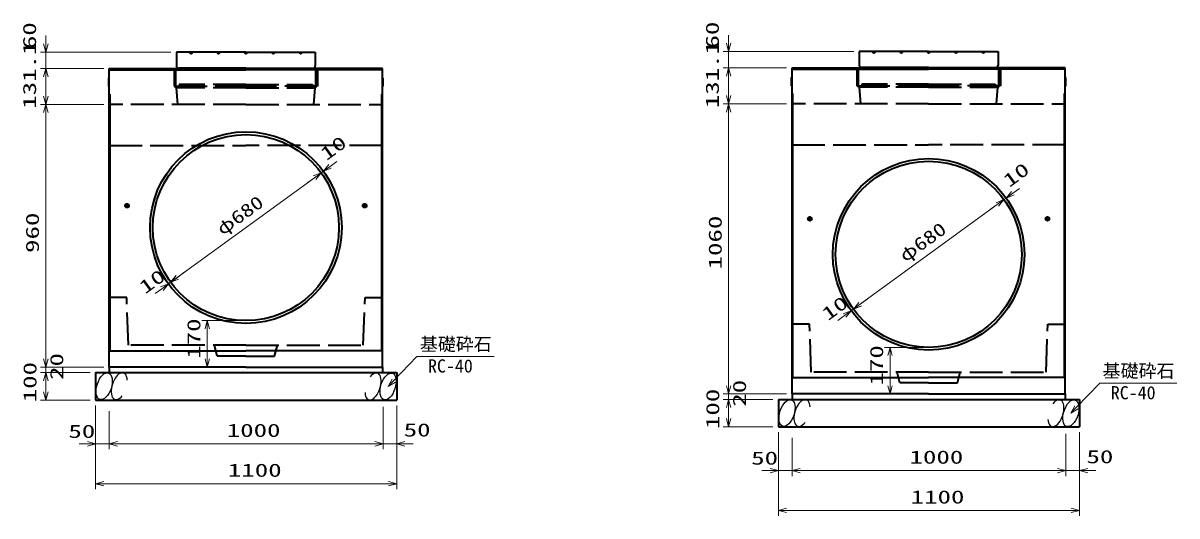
# Model space of a CAD drawing. Units: millimetres on the paper. Extents: x 0 to 841, y 0 to 594.
# Drawn here: x 306.8 to 517.6, y 176.1 to 266.1 of the extents above; entities that cross this region are included whole.
import ezdxf
from ezdxf.enums import TextEntityAlignment as Align

# ---------------------------------------------------------------- set-up
doc = ezdxf.new("R2010")
doc.units = ezdxf.units.MM
doc.linetypes.add('DASHED', pattern=[7.5, 6, -1.5])
for name, color, linetype, lineweight in [('D-STR-DIM（寸法）', 7, 'Continuous', 13), ('D-STR-DIM（寸法）2', 7, 'Continuous', 13), ('D-STR-HTXT(基礎砕石-旗)', 7, 'Continuous', 13), ('D-STR-STRF(グリ)', 7, 'Continuous', 25), ('D-STR（構造物）', 1, 'Continuous', 35)]:
    doc.layers.add(name, color=color, linetype=linetype, lineweight=lineweight)
doc.styles.add('ＭＳ ゴシック', font='')
doc.styles.get('ＭＳ ゴシック').set_extended_font_data('MS Gothic')

# ---------------------------------------------------------------- blocks, each defined once
blk = doc.blocks.new('_Open30')
at = {"color": 7, "linetype": 'Continuous', "lineweight": 13}
for p, q in [((-1, 0.2679), (0, 0)), ((0, 0), (-1, -0.2679)), ((0, 0), (-1, 0))]:
    blk.add_line(p, q, dxfattribs=at)

msp = doc.modelspace()

# ---------------------------------------------------------------- linework, layer by layer
at = {"layer": 'D-STR-DIM（寸法）'}
for p, q in [((311.001, 204.747), (311.001, 206.247)), ((319.083, 203.247), (310.001, 203.247)), ((311.001, 203.247), (311.001, 202.247)), ((319.083, 202.247), (310.001, 202.247)), ((319.083, 202.247), (310.001, 202.247)), ((311.001, 200.747), (311.001, 199.247)), ((311.001, 200.747), (311.001, 198.747)), ((435.696, 199.858), (435.696, 201.358)), ((443.779, 198.358), (434.696, 198.358)), ((435.696, 198.358), (435.696, 197.358)), ((319.083, 197.247), (310.001, 197.247)), ((443.779, 197.358), (434.696, 197.358)), ((443.779, 197.358), (434.696, 197.358)), ((322.583, 195.229), (322.583, 188.244)), ((322.583, 194.229), (322.583, 188.244)), ((372.583, 195.976), (372.583, 188.244)), ((372.583, 195.976), (372.583, 188.244)), ((375.083, 195.976), (375.083, 188.244)), ((435.696, 195.858), (435.696, 194.358)), ((435.696, 195.858), (435.696, 193.858)), ((443.779, 192.358), (434.696, 192.358)), ((447.279, 190.34), (447.279, 183.355)), ((497.279, 191.087), (497.279, 183.355)), ((497.279, 191.087), (497.279, 183.355)), ((499.779, 191.087), (499.779, 183.355)), ((322.583, 189.244), (320.083, 189.244)), ((324.083, 189.244), (325.583, 189.244)), ((324.083, 189.244), (371.083, 189.244)), ((371.083, 189.244), (369.583, 189.244)), ((375.083, 189.244), (372.583, 189.244)), ((376.583, 189.244), (378.083, 189.244)), ((447.279, 189.34), (447.279, 183.355)), ((447.279, 184.355), (444.779, 184.355)), ((448.779, 184.355), (450.279, 184.355)), ((448.779, 184.355), (495.779, 184.355)), ((495.779, 184.355), (494.279, 184.355)), ((499.779, 184.355), (497.279, 184.355)), ((501.279, 184.355), (502.779, 184.355))]:
    msp.add_line(p, q, dxfattribs=at)
at = {"layer": 'D-STR-DIM（寸法）2'}
for p, q in [((320.083, 195.976), (320.083, 188.244)), ((322.583, 194.229), (322.583, 188.244)), ((444.779, 191.087), (444.779, 183.355)), ((318.583, 189.244), (317.083, 189.244)), ((322.583, 189.244), (320.083, 189.244)), ((324.083, 189.244), (325.583, 189.244)), ((447.279, 189.34), (447.279, 183.355)), ((443.279, 184.355), (441.779, 184.355)), ((447.279, 184.355), (444.779, 184.355)), ((448.779, 184.355), (450.279, 184.355))]:
    msp.add_line(p, q, dxfattribs=at)
at = {"layer": 'D-STR-HTXT(基礎砕石-旗)'}
for points in [[(392.875, 205.198), (378.771, 205.198), (374.548, 200.805)], [(517.57, 200.309), (503.466, 200.309), (499.243, 195.916)]]:
    msp.add_lwpolyline(points, dxfattribs=at)
at = {"layer": 'D-STR-STRF(グリ)'}
for centre, major_axis in [((321.659, 199.77), (0.79, 2.421)), ((373.508, 199.723), (-0.79, -2.421)), ((446.354, 194.881), (0.79, 2.421)), ((498.203, 194.834), (-0.79, -2.421))]:
    msp.add_ellipse(centre, major_axis=major_axis, ratio=0.5139, dxfattribs=at)
for centre, start_param, end_param in [((324.399, 199.77), 5.3575563, 10.3750652), ((370.767, 199.723), 2.2159636, 7.2334726), ((449.094, 194.881), 5.3575563, 10.3750652), ((495.463, 194.834), 2.2159636, 7.2334726)]:
    msp.add_ellipse(centre, major_axis=(0.79, 2.421), ratio=0.5139, start_param=start_param, end_param=end_param, dxfattribs=at)
at = {"layer": 'D-STR（構造物）', "lineweight": 13}
for p, q in [((311.001, 262.307), (311.001, 263.807)), ((435.696, 262.419), (435.696, 263.919)), ((333.858, 260.807), (310.001, 260.807)), ((311.001, 260.807), (311.001, 257.807)), ((458.554, 260.919), (434.696, 260.919)), ((435.696, 260.919), (435.696, 257.919)), ((321.583, 257.807), (310.001, 257.807)), ((321.583, 257.807), (310.001, 257.807)), ((446.279, 257.919), (434.696, 257.919)), ((446.279, 257.919), (434.696, 257.919)), ((311.001, 256.307), (311.001, 252.747)), ((311.001, 256.307), (311.001, 254.807)), ((435.696, 256.419), (435.696, 252.858)), ((435.696, 256.419), (435.696, 254.919)), ((321.583, 251.247), (310.001, 251.247)), ((321.583, 251.247), (310.001, 251.247)), ((446.279, 251.358), (434.696, 251.358)), ((446.279, 251.358), (434.696, 251.358)), ((311.001, 204.747), (311.001, 249.747)), ((435.696, 199.858), (435.696, 249.858)), ((362.903, 239.918), (364.116, 240.8)), ((361.689, 239.036), (361.285, 238.742)), ((334.995, 219.634), (360.071, 237.86)), ((360.071, 237.86), (358.858, 236.978)), ((486.384, 234.147), (485.98, 233.853)), ((487.598, 235.029), (488.811, 235.911)), ((459.691, 214.745), (484.767, 232.971)), ((484.767, 232.971), (483.553, 232.089)), ((335.017, 219.642), (336.23, 220.524)), ((332.168, 217.571), (330.954, 216.689)), ((333.804, 218.76), (333.381, 218.453)), ((459.712, 214.753), (460.925, 215.635)), ((458.499, 213.871), (458.076, 213.564)), ((346.533, 211.747), (339.483, 211.747)), ((456.863, 212.682), (455.65, 211.8)), ((340.483, 210.247), (340.483, 204.747)), ((471.229, 206.858), (464.178, 206.858)), ((465.178, 205.358), (465.178, 199.858)), ((321.583, 203.247), (310.001, 203.247)), ((346.533, 203.247), (339.483, 203.247)), ((446.279, 198.358), (434.696, 198.358)), ((471.229, 198.358), (464.178, 198.358)), ((320.083, 196.247), (320.083, 180.96)), ((375.083, 196.247), (375.083, 180.96)), ((444.779, 191.358), (444.779, 176.072)), ((499.779, 191.358), (499.779, 176.072)), ((321.583, 181.96), (373.583, 181.96)), ((446.279, 177.072), (498.279, 177.072))]:
    msp.add_line(p, q, dxfattribs=at)
at = {"layer": 'D-STR（構造物）'}
for p, q in [((347.533, 260.807), (334.858, 260.807)), ((334.858, 260.807), (334.858, 258.267)), ((347.533, 260.807), (360.208, 260.807)), ((360.208, 260.807), (360.208, 258.267)), ((472.229, 260.919), (459.554, 260.919)), ((459.554, 260.919), (459.554, 258.379)), ((472.229, 260.919), (484.904, 260.919)), ((484.904, 260.919), (484.904, 258.379)), ((322.583, 203.247), (322.583, 257.807)), ((322.583, 257.807), (347.533, 257.807)), ((322.583, 257.557), (347.533, 257.557)), ((347.533, 257.857), (335.268, 257.857)), ((347.533, 257.857), (359.798, 257.857)), ((372.483, 257.807), (347.533, 257.807)), ((372.483, 257.557), (347.533, 257.557)), ((372.483, 203.247), (372.483, 257.807)), ((447.279, 198.358), (447.279, 257.919)), ((447.279, 257.919), (472.229, 257.919)), ((447.279, 257.669), (472.229, 257.669)), ((472.229, 257.969), (459.964, 257.969)), ((472.229, 257.969), (484.494, 257.969)), ((497.179, 257.919), (472.229, 257.919)), ((497.179, 257.669), (472.229, 257.669)), ((497.179, 198.358), (497.179, 257.919)), ((322.484, 256.057), (322.583, 256.157)), ((322.484, 254.558), (322.484, 256.057)), ((372.583, 256.057), (372.483, 256.157)), ((372.583, 254.558), (372.583, 256.057)), ((447.179, 256.169), (447.279, 256.269)), ((447.179, 254.669), (447.179, 256.169)), ((497.279, 256.169), (497.179, 256.269)), ((497.279, 254.669), (497.279, 256.169)), ((322.583, 254.458), (322.484, 254.558)), ((322.733, 206.247), (322.733, 253.132)), ((372.333, 206.247), (372.333, 253.132)), ((372.483, 254.458), (372.583, 254.558)), ((447.279, 254.569), (447.179, 254.669)), ((447.429, 201.358), (447.429, 253.243)), ((497.029, 201.358), (497.029, 253.243)), ((497.179, 254.569), (497.279, 254.669)), ((326.283, 232.747), (325.383, 232.747)), ((325.833, 232.297), (325.833, 233.197)), ((368.783, 232.747), (369.683, 232.747)), ((369.233, 232.297), (369.233, 233.197)), ((450.979, 230.358), (450.079, 230.358)), ((450.529, 229.908), (450.529, 230.808)), ((493.479, 230.358), (494.379, 230.358)), ((493.929, 229.908), (493.929, 230.808)), ((322.583, 206.247), (347.533, 206.247)), ((372.483, 206.247), (347.533, 206.247)), ((347.533, 203.247), (322.583, 203.247)), ((322.583, 203.247), (322.583, 202.247)), ((347.533, 203.247), (372.483, 203.247)), ((372.483, 203.247), (372.483, 202.247)), ((320.083, 202.247), (375.083, 202.247)), ((320.083, 202.247), (320.083, 197.247)), ((320.083, 202.247), (375.083, 202.247)), ((375.083, 202.247), (375.083, 197.247)), ((447.279, 201.358), (472.229, 201.358)), ((497.179, 201.358), (472.229, 201.358)), ((472.229, 198.358), (447.279, 198.358)), ((447.279, 198.358), (447.279, 197.358)), ((472.229, 198.358), (497.179, 198.358)), ((497.179, 198.358), (497.179, 197.358)), ((320.083, 197.247), (375.083, 197.247)), ((444.779, 197.358), (499.779, 197.358)), ((444.779, 197.358), (444.779, 192.358)), ((444.779, 197.358), (499.779, 197.358)), ((499.779, 197.358), (499.779, 192.358)), ((444.779, 192.358), (499.779, 192.358))]:
    msp.add_line(p, q, dxfattribs=at)
at = {"layer": 'D-STR（構造物）', "linetype": 'DASHED'}
for p, q in [((334.433, 257.807), (334.433, 254.557)), ((334.733, 254.257), (334.733, 257.807)), ((360.333, 254.257), (360.333, 257.807)), ((360.633, 257.807), (360.633, 254.557)), ((459.129, 257.919), (459.129, 254.669)), ((459.429, 254.369), (459.429, 257.919)), ((485.029, 254.369), (485.029, 257.919)), ((485.329, 257.919), (485.329, 254.669)), ((334.433, 254.557), (347.533, 254.557)), ((347.533, 254.257), (334.733, 254.257)), ((335.133, 251.247), (334.879, 254.257)), ((335.358, 254.857), (335.358, 254.557)), ((347.533, 254.857), (335.358, 254.857)), ((347.533, 254.857), (359.708, 254.857)), ((360.633, 254.557), (347.533, 254.557)), ((347.533, 254.257), (360.333, 254.257)), ((359.708, 254.857), (359.708, 254.557)), ((359.933, 251.247), (360.188, 254.257)), ((459.129, 254.669), (472.229, 254.669)), ((472.229, 254.369), (459.429, 254.369)), ((459.829, 251.358), (459.574, 254.369)), ((460.054, 254.969), (460.054, 254.669)), ((472.229, 254.969), (460.054, 254.969)), ((472.229, 254.969), (484.404, 254.969)), ((485.329, 254.669), (472.229, 254.669)), ((472.229, 254.369), (485.029, 254.369)), ((484.404, 254.969), (484.404, 254.669)), ((484.629, 251.358), (484.883, 254.369)), ((347.533, 251.247), (322.583, 251.247)), ((347.533, 251.247), (372.483, 251.247)), ((472.229, 251.358), (447.279, 251.358)), ((472.229, 251.358), (497.179, 251.358)), ((322.583, 243.747), (347.533, 243.747)), ((372.483, 243.747), (347.533, 243.747)), ((447.279, 243.858), (472.229, 243.858)), ((497.179, 243.858), (472.229, 243.858)), ((325.765, 215.997), (322.583, 215.997)), ((326.083, 207.247), (325.765, 215.997)), ((368.983, 207.247), (369.302, 215.997)), ((369.302, 215.997), (372.483, 215.997)), ((450.46, 211.108), (447.279, 211.108)), ((450.779, 202.358), (450.46, 211.108)), ((493.679, 202.358), (493.997, 211.108)), ((493.997, 211.108), (497.179, 211.108)), ((347.533, 207.247), (326.083, 207.247)), ((342.283, 205.247), (341.783, 207.247)), ((347.533, 207.247), (368.983, 207.247)), ((352.783, 205.247), (353.283, 207.247)), ((347.533, 205.247), (342.283, 205.247)), ((347.533, 205.247), (352.783, 205.247)), ((472.229, 202.358), (450.779, 202.358)), ((466.979, 200.358), (466.479, 202.358)), ((472.229, 202.358), (493.679, 202.358)), ((477.479, 200.358), (477.979, 202.358)), ((472.229, 200.358), (466.979, 200.358)), ((472.229, 200.358), (477.479, 200.358))]:
    msp.add_line(p, q, dxfattribs=at)
at = {"layer": 'D-STR（構造物）'}
for centre, radius in [((337.533, 260.657), 0.15), ((342.533, 260.657), 0.15), ((347.533, 260.657), 0.15), ((352.533, 260.657), 0.15), ((357.533, 260.657), 0.15), ((462.229, 260.769), 0.15), ((467.229, 260.769), 0.15), ((472.229, 260.769), 0.15), ((477.229, 260.769), 0.15), ((482.229, 260.769), 0.15), ((347.533, 228.747), 17.5), ((347.533, 228.747), 17), ((472.229, 223.858), 17.5), ((472.229, 223.858), 17), ((325.833, 232.747), 0.35), ((325.833, 232.747), 0.3), ((369.233, 232.747), 0.35), ((369.233, 232.747), 0.3), ((450.529, 230.358), 0.35), ((450.529, 230.358), 0.3), ((493.929, 230.358), 0.35), ((493.929, 230.358), 0.3)]:
    msp.add_circle(centre, radius, dxfattribs=at)
for centre, start, end in [((335.268, 258.267), 180, 270), ((359.798, 258.267), 270, 0), ((459.964, 258.379), 180, 270), ((484.494, 258.379), 270, 0)]:
    msp.add_arc(centre, 0.41, start, end, dxfattribs=at)

# ---------------------------------------------------------------- block references
at = {"layer": 'D-STR-DIM（寸法）', "xscale": 1.5, "yscale": 1.5}
for p, rotation in [((311.001, 203.247), 270), ((311.001, 202.247), 90), ((311.001, 202.247), 90), ((311.001, 197.247), 270), ((435.696, 198.358), 270), ((435.696, 197.358), 90), ((435.696, 197.358), 90), ((435.696, 192.358), 270), ((322.583, 189.244), 180), ((322.583, 189.244), 180), ((375.083, 189.244), 180), ((447.279, 184.355), 180), ((447.279, 184.355), 180), ((499.779, 184.355), 180)]:
    msp.add_blockref('_Open30', p, dxfattribs=dict(at, rotation=rotation))
for p in [(372.583, 189.244), (372.583, 189.244), (497.279, 184.355), (497.279, 184.355)]:
    msp.add_blockref('_Open30', p, dxfattribs=at)
at = {"layer": 'D-STR-DIM（寸法）2', "xscale": 1.5, "yscale": 1.5}
for p in [(320.083, 189.244), (444.779, 184.355)]:
    msp.add_blockref('_Open30', p, dxfattribs=at)
at = {"layer": 'D-STR-DIM（寸法）2', "xscale": 1.5, "yscale": 1.5, "rotation": 180}
for p in [(322.583, 189.244), (447.279, 184.355)]:
    msp.add_blockref('_Open30', p, dxfattribs=at)
at = {"layer": 'D-STR-HTXT(基礎砕石-旗)', "xscale": 1.5, "yscale": 1.5, "rotation": 226.12857}
for p in [(373.508, 199.723), (498.203, 194.834)]:
    msp.add_blockref('_Open30', p, dxfattribs=at)
at = {"layer": 'D-STR（構造物）', "xscale": 1.5, "yscale": 1.5}
for p, rotation in [((311.001, 260.807), 270), ((435.696, 260.919), 270), ((311.001, 257.807), 90), ((311.001, 257.807), 90), ((435.696, 257.919), 90), ((435.696, 257.919), 90), ((311.001, 251.247), 270), ((311.001, 251.247), 90), ((435.696, 251.358), 270), ((435.696, 251.358), 90), ((361.689, 239.036), 216.01121), ((361.285, 238.742), 36.01121), ((361.285, 238.742), 36.01121), ((485.98, 233.853), 36.01121), ((485.98, 233.853), 36.01121), ((486.384, 234.147), 216.01121), ((333.782, 218.752), 216.01121), ((333.804, 218.76), 216.01121), ((333.381, 218.453), 36.01121), ((458.477, 213.863), 216.01121), ((458.499, 213.871), 216.01121), ((458.076, 213.564), 36.01121), ((340.483, 211.747), 90), ((465.178, 206.858), 90), ((311.001, 203.247), 270), ((340.483, 203.247), 270), ((435.696, 198.358), 270), ((465.178, 198.358), 270), ((320.083, 181.96), 180), ((444.779, 177.072), 180)]:
    msp.add_blockref('_Open30', p, dxfattribs=dict(at, rotation=rotation))
for p in [(375.083, 181.96), (499.779, 177.072)]:
    msp.add_blockref('_Open30', p, dxfattribs=at)

# ---------------------------------------------------------------- texts
at = {"layer": 'D-STR-DIM（寸法）', "style": 'ＭＳ ゴシック', "width": 1.5}
for s, p in [('20', (314.902, 200.915)), ('100', (310.014, 196.835)), ('20', (439.597, 196.026)), ('100', (434.709, 191.946))]:
    msp.add_text(s, height=2.405, rotation=90, dxfattribs=at).set_placement(p, align=Align.BOTTOM_LEFT)
for s, p in [('1000', (344.042, 189.781)), ('50', (376.357, 189.858)), ('1000', (468.737, 184.892)), ('50', (501.052, 184.969))]:
    msp.add_text(s, height=2.405, dxfattribs=at).set_placement(p, align=Align.BOTTOM_LEFT)
at = {"layer": 'D-STR-DIM（寸法）2', "style": 'ＭＳ ゴシック', "width": 1.5}
for p in [(315.12, 189.609), (439.815, 184.72)]:
    msp.add_text('50', height=2.405, dxfattribs=at).set_placement(p, align=Align.BOTTOM_LEFT)
at = {"layer": 'D-STR-HTXT(基礎砕石-旗)', "style": 'ＭＳ ゴシック'}
for s, p in [('基礎砕石', (379.307, 205.532)), ('RC-40', (380.795, 201.547)), ('基礎砕石', (504.002, 200.644)), ('RC-40', (505.49, 196.658))]:
    msp.add_text(s, height=2.405, dxfattribs=at).set_placement(p, align=Align.BOTTOM_LEFT)
at = {"layer": 'D-STR（構造物）', "style": 'ＭＳ ゴシック'}
for s, rotation, width, p in [('60', 90, 1.5, (309.94, 261.349)), ('60', 90, 1.5, (434.635, 261.46)), ('131.1', 90, 1.5, (309.94, 250.451)), ('131.1', 90, 1.5, (434.635, 250.562)), ('10', 36.011, 1.5, (362.662, 240.287)), ('10', 36.011, 1.5, (487.358, 235.398)), ('φ680', 36.011, 1.3, (343.679, 226.609)), ('960', 90, 1.5, (310.464, 224.122)), ('1060', 90, 1.5, (435.159, 221.108)), ('φ680', 36.011, 1.3, (468.374, 221.72)), ('10', 36.011, 1.5, (329.553, 215.922)), ('10', 36.011, 1.5, (454.248, 211.033)), ('170', 90, 1.5, (339.945, 204.788)), ('170', 90, 1.5, (464.64, 199.9))]:
    msp.add_text(s, height=2.405, rotation=rotation, dxfattribs=dict(at, width=width)).set_placement(p, align=Align.BOTTOM_LEFT)
at = {"layer": 'D-STR（構造物）', "style": 'ＭＳ ゴシック', "width": 1.5}
for p in [(344.25, 182.498), (468.945, 177.609)]:
    msp.add_text('1100', height=2.405, dxfattribs=at).set_placement(p, align=Align.BOTTOM_LEFT)

doc.saveas('drawing.dxf')
